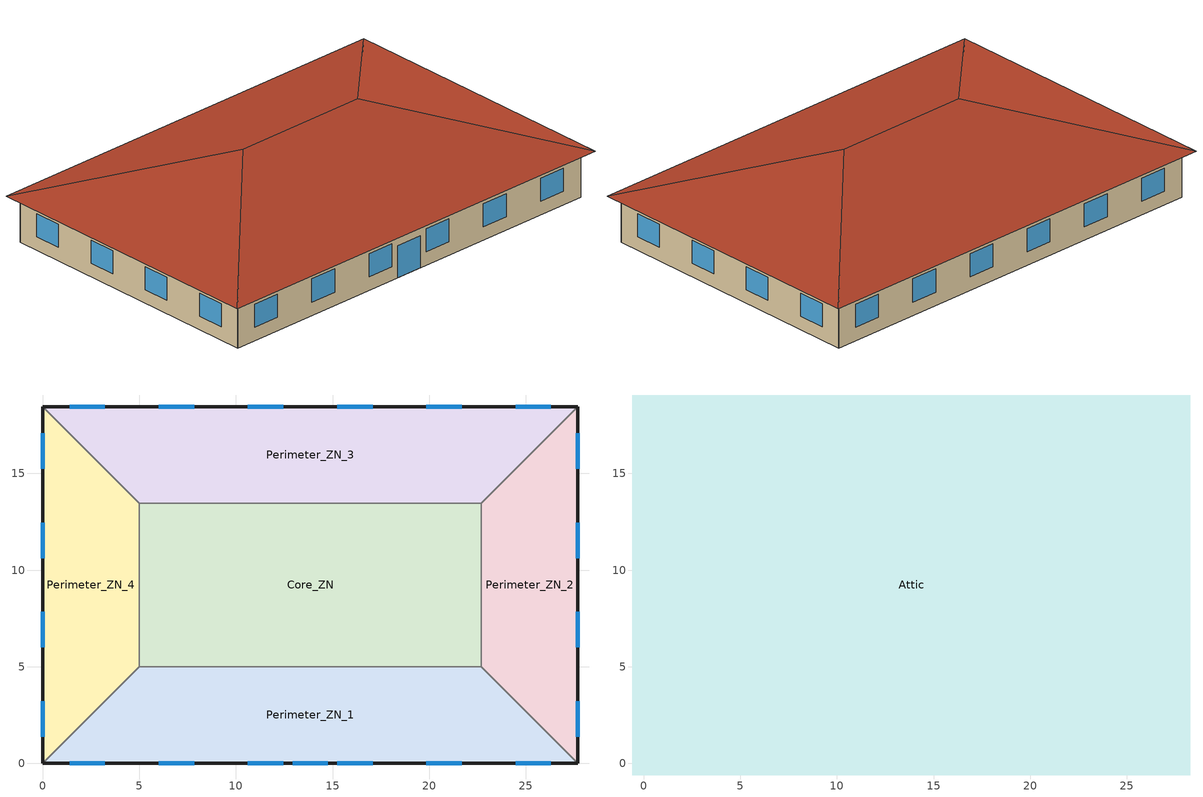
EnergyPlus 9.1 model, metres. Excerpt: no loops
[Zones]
Core_ZN
 floor ground (ext_slab_8in_with_carpet): 5,13.46 22.69,13.46 22.69,5 5,5 z0
 wall to Perimeter_ZN_1 (int_wall): 5,5 22.69,5 z0:3.05
 wall to Perimeter_ZN_2 (int_wall): 22.69,5 22.69,13.46 z0:3.05
 wall to Perimeter_ZN_3 (int_wall): 22.69,13.46 5,13.46 z0:3.05
 wall to Perimeter_ZN_4 (int_wall): 5,13.46 5,5 z0:3.05
Perimeter_ZN_1
 floor ground (ext_slab_8in_with_carpet): 27.69,0 0,0 5,5 22.69,5 z0
 wall outside (nonres_ext_wall): 0,0 27.69,0 z0:3.05
 wall to Perimeter_ZN_4 (int_wall): 5,5 0,0 z0:3.05
 wall to Perimeter_ZN_2 (int_wall): 27.69,0 22.69,5 z0:3.05
 window (Window_U_0.44_SHGC_0.26): 1.39,0 3.22,0 / 6.01,0 7.84,0 / 10.62,0 12.45,0 / 15.24,0 17.07,0 / 19.85,0 21.68,0 / 24.47,0 26.3,0 z0.9:2.42; 12.93,0 14.76,0 z0:2.13
Perimeter_ZN_2
 floor ground (ext_slab_8in_with_carpet): 22.69,13.46 27.69,18.46 27.69,0 22.69,5 z0
 wall outside (nonres_ext_wall): 27.69,0 27.69,18.46 z0:3.05
 wall to Perimeter_ZN_3 (int_wall): 27.69,18.46 22.69,13.46 z0:3.05
 window (Window_U_0.44_SHGC_0.26): 27.69,15.24 27.69,17.07 / 27.69,10.62 27.69,12.45 / 27.69,6.01 27.69,7.84 / 27.69,1.39 27.69,3.22 z0.9:2.42
Perimeter_ZN_3
 floor ground (ext_slab_8in_with_carpet): 5,13.46 0,18.46 27.69,18.46 22.69,13.46 z0
 wall outside (nonres_ext_wall): 27.69,18.46 0,18.46 z0:3.05
 wall to Perimeter_ZN_4 (int_wall): 0,18.46 5,13.46 z0:3.05
 window (Window_U_0.44_SHGC_0.26): 26.3,18.46 24.47,18.46 / 21.68,18.46 19.85,18.46 / 17.07,18.46 15.24,18.46 / 12.45,18.46 10.62,18.46 / 7.84,18.46 6.01,18.46 / 3.22,18.46 1.39,18.46 z0.9:2.42
Perimeter_ZN_4
 floor ground (ext_slab_8in_with_carpet): 5,5 0,0 0,18.46 5,13.46 z0
 wall outside (nonres_ext_wall): 0,18.46 0,0 z0:3.05
 window (Window_U_0.44_SHGC_0.26): 0,3.22 0,1.39 / 0,7.84 0,6.01 / 0,12.45 0,10.62 / 0,17.07 0,15.24 z0.9:2.42
Attic
 floor outside (ext_soffit_floor): -0.6,19.06 0,18.46 0,0 -0.6,-0.6 z3.05; 0,0 27.69,0 28.29,-0.6 -0.6,-0.6 z3.05; 28.29,19.06 28.29,-0.6 27.69,0 27.69,18.46 z3.05; -0.6,19.06 28.29,19.06 27.69,18.46 0,18.46 z3.05
 floor to Perimeter_ZN_1 (nonres_roof_floor): 0,0 5,5 22.69,5 27.69,0 z3.05
 floor to Perimeter_ZN_4 (nonres_roof_floor): 5,13.46 5,5 0,0 0,18.46 z3.05
 floor to Perimeter_ZN_2 (nonres_roof_floor): 22.69,5 22.69,13.46 27.69,18.46 27.69,0 z3.05
 floor to Core_ZN (nonres_roof_floor): 5,13.46 22.69,13.46 22.69,5 5,5 z3.05
 floor to Perimeter_ZN_3 (nonres_roof_floor): 0,18.46 27.69,18.46 22.69,13.46 5,13.46 z3.05
 roof outside (AtticRoofDeck): 28.29,19.06,3.05 -0.6,19.06,3.05 9.23,9.23,6.33 18.46,9.23,6.33; -0.6,19.06,3.05 -0.6,-0.6,3.05 9.23,9.23,6.33; 28.29,-0.6,3.05 28.29,19.06,3.05 18.46,9.23,6.33; -0.6,-0.6,3.05 28.29,-0.6,3.05 18.46,9.23,6.33 9.23,9.23,6.33
[Building]
Small Office: North Axis=0; Terrain=City; Loads Convergence Tolerance Value=0.04; Temperature Convergence Tolerance Value=0.2; Solar Distribution=FullInteriorAndExterior; Maximum Number of Warmup Days=25; Minimum Number of Warmup Days=6
[Site:Location]
San Francisco Intl Ap_CA_USA Design_Conditions: Latitude=37.62; Longitude=-122.4; Time Zone=-8; Elevation=2
[SizingPeriod:DesignDay] Day of Month=21; DryBulb Temperature Range Modifier Type=DefaultMultipliers; Humidity Condition Type=Wetbulb; Barometric Pressure=101301; Rain Indicator=No; Snow Indicator=No; Daylight Saving Time Indicator=No
Name | Month | Day Type | Maximum DryBulb Temperature | Daily DryBulb Temperature Range | Wetbulb or DewPoint at Maximum DryBulb | Wind Speed | Wind Direction | Solar Model Indicator | Sky Clearness | ASHRAE Clear Sky Optical Depth for Beam Irradiance taub | ASHRAE Clear Sky Optical Depth for Diffuse Irradiance taud
San Francisco Intl Ap Ann Htg 99.6% Condns DB | 1 | WinterDesignDay | 3.8 | 0 | 3.8 | 2.2 | 150 | ASHRAEClearSky | 0
San Francisco Intl Ap Ann Clg .4% Condns DB=>MWB | 8 | SummerDesignDay | 28.3 | 8.5 | 17.2 | 5.9 | 310 | ASHRAETau |  | 0.365 | 2.435
[Site:GroundTemperature:BuildingSurface]
20.04, 20.07, 20.07, 20.15, 20.24, 22.19, 22.71, 22.82, 22.88, 20.95, 20.47, 20.19
[Site:WaterMainsTemperature]
Calculation Method=Correlation; Annual Average Outdoor Air Temperature=13.09; Maximum Difference In Monthly Average Outdoor Air Temperatures=8.02
[Material]
Name | Roughness | Thickness | Conductivity | Density | Specific Heat | Thermal Absorptance | Solar Absorptance | Visible Absorptance
Std Wood 6inch | MediumSmooth | 0.5 | 3 | 4 | 5 | 0.9 | 0.7 | 0.7
F07 25mm stucco | Smooth | 0.0254 | 0.72 | 1856 | 840 | 0.9 | 0.7 | 0.7
F12 Asphalt shingles | VeryRough | 0.0032 | 0.04 | 1120 | 1260 | 0.9 | 0.7
G01 13mm gypsum board | Smooth | 0.0127 | 0.16 | 800 | 1090 | 0.9 | 0.7 | 0.5
G01 16mm gypsum board | MediumSmooth | 0.0159 | 0.16 | 800 | 1090
G02 16mm plywood | Smooth | 0.0159 | 0.12 | 544 | 1210
200mm Normalweight concrete floor | MediumRough | 0.2032 | 2.31 | 2322 | 832
[Material:NoMass] Thermal Absorptance=0.9; Solar Absorptance=0.7
Name | Roughness | Thermal Resistance | Visible Absorptance
CP02 CARPET PAD | VeryRough | 0.21648 | 0.8
Nonres_Roof_Insulation | MediumSmooth | 6.23479 | 0.7
Nonres_Exterior_Wall_Insulation | MediumSmooth | 2.368 | 0.7
[WindowMaterial:Glazing] Optical Data Type=SpectralAverage; Thickness=0.006; Infrared Transmittance at Normal Incidence=0; Front Side Infrared Hemispherical Emissivity=0.84; Conductivity=0.9
Name | Solar Transmittance at Normal Incidence | Front Side Solar Reflectance at Normal Incidence | Back Side Solar Reflectance at Normal Incidence | Visible Transmittance at Normal Incidence | Front Side Visible Reflectance at Normal Incidence | Back Side Visible Reflectance at Normal Incidence | Back Side Infrared Hemispherical Emissivity
REF B CLEAR HI 6MM | 0.24 | 0.16 | 0.32 | 0.3 | 0.16 | 0.29 | 0.6
CLEAR 6MM | 0.775 | 0.071 | 0.071 | 0.881 | 0.08 | 0.08 | 0.84
[WindowMaterial:Gas]
AIR 13MM: Gas Type=Air; Thickness=0.0127
[Construction]
InteriorFurnishings: Std Wood 6inch
AtticRoofDeck: F12 Asphalt shingles, G02 16mm plywood
int_wall: G01 13mm gypsum board, G01 13mm gypsum board
ext_slab_8in_with_carpet: 200mm Normalweight concrete floor, CP02 CARPET PAD
ext_soffit_floor: G02 16mm plywood
nonres_roof_floor: G01 16mm gypsum board, Nonres_Roof_Insulation
nonres_ext_wall: F07 25mm stucco, G01 16mm gypsum board, Nonres_Exterior_Wall_Insulation, G01 16mm gypsum board
Window_U_0.44_SHGC_0.26: REF B CLEAR HI 6MM, AIR 13MM, CLEAR 6MM
[Zone] Type=1; Multiplier=1; Ceiling Height=autocalculate; Volume=autocalculate; Floor Area=autocalculate
Name | Part of Total Floor Area
Core_ZN; Perimeter_ZN_1; Perimeter_ZN_2; Perimeter_ZN_3; Perimeter_ZN_4 | Yes
Attic | No
[InternalMass] Construction=InteriorFurnishings
Name | Zone | Surface Area
Core_ZN_InternalMass_1 | Core_ZN | 299.3148
Perimeter_ZN_1_InternalMass_1 | Perimeter_ZN_1 | 226.9
Perimeter_ZN_2_InternalMass_1 | Perimeter_ZN_2 | 134.6
Perimeter_ZN_3_InternalMass_1 | Perimeter_ZN_3 | 226.9
Perimeter_ZN_4_InternalMass_1 | Perimeter_ZN_4 | 134.6
[People] Number of People Schedule=BLDG_OCC_SCH; Number of People Calculation Method=Area/Person; Zone Floor Area per Person=16.5881; Fraction Radiant=0.3; Sensible Heat Fraction=AUTOCALCULATE; Activity Level Schedule=ACTIVITY_SCH; Enable ASHRAE 55 Comfort Warnings=No; Mean Radiant Temperature Calculation Type=ZoneAveraged
Name | Zone or ZoneList
Core_ZN | Core_ZN
Perimeter_ZN_1 | Perimeter_ZN_1
Perimeter_ZN_2 | Perimeter_ZN_2
Perimeter_ZN_3 | Perimeter_ZN_3
Perimeter_ZN_4 | Perimeter_ZN_4
[Lights] Schedule=BLDG_LIGHT_SCH; Design Level Calculation Method=Watts/Area; Return Air Fraction=0; Fraction Radiant=0.7; Fraction Visible=0.2; Fraction Replaceable=1; EndUse Subcategory=General; Return Air Fraction Calculated from Plenum Temperature=No
Name | Zone or ZoneList | Watts per Zone Floor Area
Core_ZN_Lights | Core_ZN | 14.6191
Perimeter_ZN_1_Lights | Perimeter_ZN_1 | 12.2606
Perimeter_ZN_2_Lights | Perimeter_ZN_2 | 6.43624
Perimeter_ZN_3_Lights | Perimeter_ZN_3 | 7.46144
Perimeter_ZN_4_Lights | Perimeter_ZN_4 | 6.86674
[ElectricEquipment] Schedule=BLDG_EQUIP_SCH; Design Level Calculation Method=Watts/Area; Watts per Zone Floor Area=6.78; EndUse Subcategory=General
Name | Zone or ZoneList
Core_ZN_MiscPlug_Equip | Core_ZN
Perimeter_ZN_1_MiscPlug_Equip | Perimeter_ZN_1
Perimeter_ZN_2_MiscPlug_Equip | Perimeter_ZN_2
Perimeter_ZN_3_MiscPlug_Equip | Perimeter_ZN_3
Perimeter_ZN_4_MiscPlug_Equip | Perimeter_ZN_4
[Daylighting:Controls] Daylighting Method=SplitFlux; Lighting Control Type=Continuous; Minimum Input Power Fraction for Continuous or ContinuousOff Dimming Control=0.3; Minimum Light Output Fraction for Continuous or ContinuousOff Dimming Control=0.15; Number of Stepped Control Steps=3; Probability Lighting will be Reset When Needed in Manual Stepped Control=1; Glare Calculation Azimuth Angle of View Direction Clockwise from Zone yAxis=180; Maximum Allowable Discomfort Glare Index=22; Fraction of Zone Controlled by Reference Point 1=0.2399; Illuminance Setpoint at Reference Point 1=375; Fraction of Zone Controlled by Reference Point 2=0; Illuminance Setpoint at Reference Point 2=375
Name | Zone | Glare Calculation Daylighting Reference Point | Daylighting Reference Point 1 | Daylighting Reference Point 2
Perimeter_ZN_1_DaylCtrl | Perimeter_ZN_1 | Perimeter_ZN_1_DaylRefPt1 | Perimeter_ZN_1_DaylRefPt1 | Perimeter_ZN_1_DaylRefPt2
Perimeter_ZN_2_DaylCtrl | Perimeter_ZN_2 | Perimeter_ZN_2_DaylRefPt1 | Perimeter_ZN_2_DaylRefPt1 | Perimeter_ZN_2_DaylRefPt2
Perimeter_ZN_3_DaylCtrl | Perimeter_ZN_3 | Perimeter_ZN_3_DaylRefPt1 | Perimeter_ZN_3_DaylRefPt1 | Perimeter_ZN_3_DaylRefPt2
Perimeter_ZN_4_DaylCtrl | Perimeter_ZN_4 | Perimeter_ZN_4_DaylRefPt1 | Perimeter_ZN_4_DaylRefPt1 | Perimeter_ZN_4_DaylRefPt2
[ZoneInfiltration:DesignFlowRate] Temperature Term Coefficient=0; Velocity Squared Term Coefficient=0
Name | Zone or ZoneList | Schedule | Design Flow Rate Calculation Method | Design Flow Rate | Flow per Exterior Surface Area | Constant Term Coefficient | Velocity Term Coefficient
Perimeter_ZN_1_Infiltration | Perimeter_ZN_1 | INFIL_QUARTER_ON_SCH | Flow/ExteriorWallArea | 0 | 0.00056896 | 0 | 0.224
Perimeter_ZN_1_Door_Infiltration | Perimeter_ZN_1 | INFIL_Door_Opening_SCH | Flow/Zone | 0.129785 |  | 1 | 0
Perimeter_ZN_2_Infiltration | Perimeter_ZN_2 | INFIL_QUARTER_ON_SCH | Flow/ExteriorWallArea | 0 | 0.00056896 | 0 | 0.224
Perimeter_ZN_3_Infiltration | Perimeter_ZN_3 | INFIL_QUARTER_ON_SCH | Flow/ExteriorWallArea | 0 | 0.00056896 | 0 | 0.224
Perimeter_ZN_4_Infiltration | Perimeter_ZN_4 | INFIL_QUARTER_ON_SCH | Flow/ExteriorWallArea | 0 | 0.00056896 | 0 | 0.224
Attic_Infiltration | Attic | ALWAYS_ON | Flow/Zone | 0.2001 |  | 1 | 0
[Exterior:Lights] Control Option=AstronomicalClock; EndUse Subcategory=General
Name | Schedule | Design Level
Exterior_Lights_a | Exterior_lighting_schedule_a | 30
Exterior_Lights_b | Exterior_lighting_schedule_b | 896
[AvailabilityManager:NightCycle] Applicability Schedule=Always_On; Fan Schedule=HVACOperationSchd; Control Type=CycleOnAny; Thermostat Tolerance=1; Cycling Run Time Control Type=FixedRunTime; Cycling Run Time=1800
PSZ-AC:1 Availability Manager; PSZ-AC:2 Availability Manager; PSZ-AC:3 Availability Manager; PSZ-AC:4 Availability Manager; PSZ-AC:5 Availability Manager
[Schedule:Compact]
BLDG_LIGHT_SCH: Through: 12/31, For: Weekdays, Until: 5:00, 0.18, Until: 6:00, 0.23, Until: 7:00, 0.18791, Until: 8:00, 0.34314, Until: 12:00, 0.7353, Until: 13:00, 0.6536, Until: 17:00, 0.7353, Until: 18:00, 0.49837, Until: 20:00, 0.34314, Until: 22:00, 0.26144, Until: 23:00, 0.18791, Until: 24:00, 0.18, For: Weekends, Until: 24:00, 0.18, For: Holiday, Until: 24:00, 0.18, For: WinterDesignDay, Until: 24:00, 0, For: SummerDesignDay, Until: 24:00, 1, For: CustomDay1, Until: 24:00, 0, For: CustomDay2, Until: 24:00, 0
BLDG_EQUIP_SCH: Through: 12/31, For: WeekDays, Until: 6:00, 0.5, Until: 8:00, 0.5, Until: 12:00, 1, Until: 13:00, 0.94, Until: 17:00, 1, Until: 18:00, 0.5, Until: 23:00, 0.2, Until: 24:00, 0.2, For: Weekends, Until: 24:00, 0.2, For: Holiday, Until: 24:00, 0.2, For: WinterDesignDay, Until: 24:00, 0, For: SummerDesignDay, Until: 24:00, 1, For: CustomDay1, Until: 24:00, 0, For: CustomDay2, Until: 24:00, 0
BLDG_OCC_SCH: Through: 12/31, For: Weekdays, Until: 6:00, 0, Until: 7:00, 0.11, Until: 8:00, 0.21, Until: 12:00, 1, Until: 13:00, 0.53, Until: 17:00, 1, Until: 18:00, 0.32, Until: 22:00, 0.11, Until: 23:00, 0.05, Until: 24:00, 0, For: Weekends, Until: 24:00, 0, For: Holiday, Until: 24:00, 0, For: WinterDesignDay, Until: 24:00, 0, For: SummerDesignDay, Until: 24:00, 1, For: CustomDay1, Until: 24:00, 0, For: CustomDay2, Until: 24:00, 0
INFIL_QUARTER_ON_SCH: Through: 12/31, For: Weekdays SummerDesignDay, Until: 07:00, 1, Until: 19:00, 0.25, Until: 24:00, 1, For: Saturday WinterDesignDay, Until: 07:00, 1, Until: 18:00, 0.25, Until: 24:00, 1, For: Sunday Holidays AllOtherDays, Until: 24:00, 1
INFIL_Door_Opening_SCH: Through: 12/31, For: Weekdays, Until: 06:00, 0, Until: 07:00, 0.144, Until: 08:00, 1, Until: 12:00, 0.144, Until: 13:00, 1, Until: 17:00, 0.144, Until: 18:00, 1, Until: 19:00, 0.144, Until: 24:00, 0, For: Saturday Sunday Holidays AllOtherDays, Until: 24:00, 0
ALWAYS_ON: Through: 12/31, For: AllDays, Until: 24:00, 1
HVACOperationSchd: Through: 12/31, For: Weekdays SummerDesignDay, Until: 06:00, 0, Until: 19:00, 1, Until: 24:00, 0, For: Weedends WinterDesignDay, Until: 24:00, 0, For: Holidays AllOtherDays, Until: 24:00, 0
ACTIVITY_SCH: Through: 12/31, For: AllDays, Until: 24:00, 120
Exterior_lighting_schedule_a: Through:12/31, For:AllDays, Until: 06:00, 0, Until: 24:00, 1
Exterior_lighting_schedule_b: Through:12/31, For:AllDays, Until: 06:00, 0.7, Until: 24:00, 1
